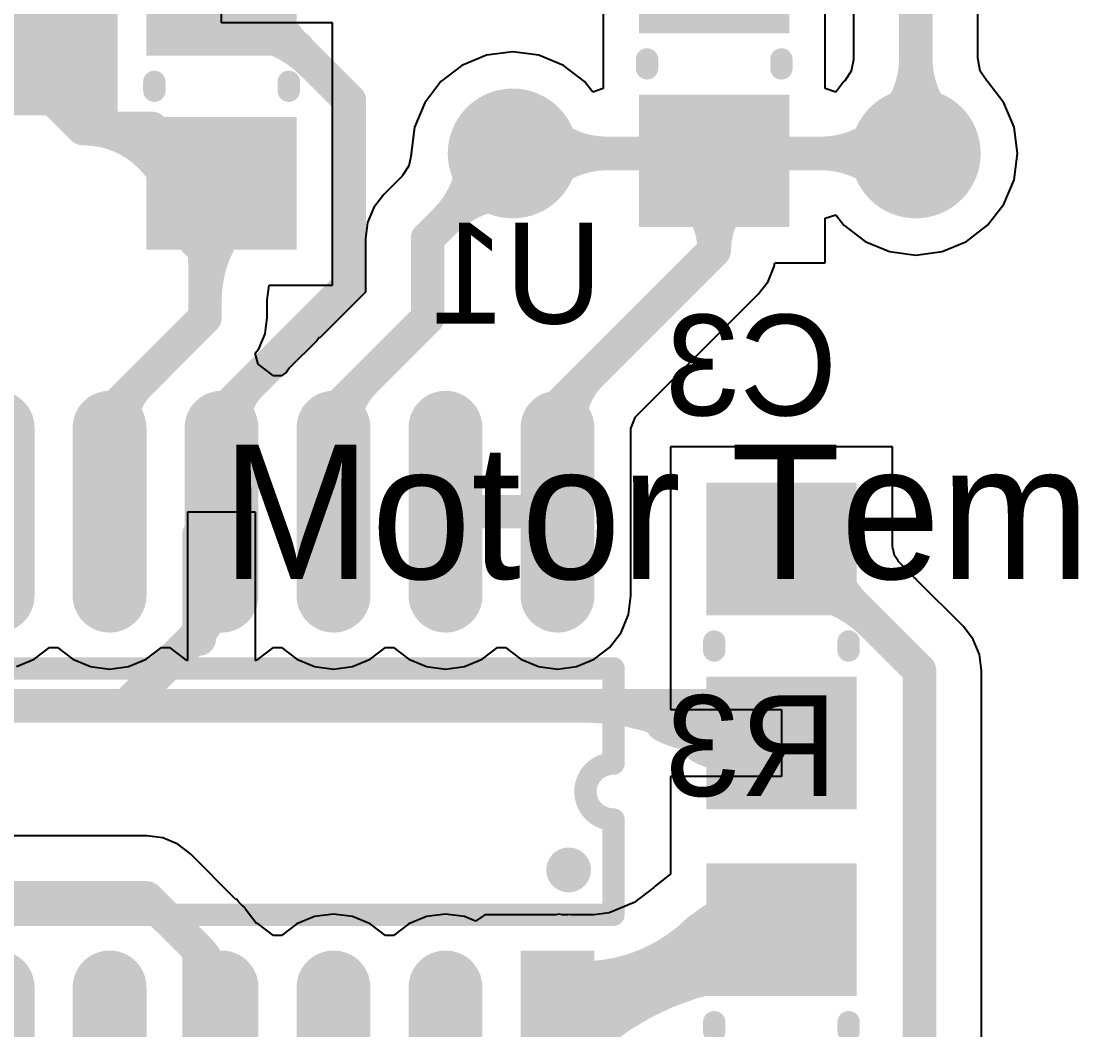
# Model space of a CAD drawing. Extents: x 41 to 201, y 4 to 127.
# Drawn here: x 147.59 to 159.55, y 41.11 to 52.56 of the extents above; entities that cross this region are included whole.
import ezdxf

# ---------------------------------------------------------------- set-up
doc = ezdxf.new("R2010")
doc.units = 0
doc.layers.get('0').update_dxf_attribs({"linetype": 'CONTINUOUS'})
for name, color, linetype in [('BOTTOMLAYER', 5, 'CONTINUOUS'), ('BOTTOMOVERLAY', 54, 'CONTINUOUS'), ('BOTTOMPASTE', 16, 'CONTINUOUS'), ('BOTTOMSOLDER', 6, 'CONTINUOUS'), ('MULTILAYER', 9, 'CONTINUOUS'), ('TOPLAYER', 1, 'CONTINUOUS'), ('TOPOVERLAY', 2, 'CONTINUOUS'), ('TOPSOLDER', 216, 'CONTINUOUS')]:
    doc.layers.add(name, color=color, linetype=linetype)

# ---------------------------------------------------------------- blocks, each defined once
blk = doc.blocks.new('0805C_B_33')
at = {"layer": 'BOTTOMLAYER'}
for points in [[(-0.45, -0.75), (-0.45, 0.75), (-1.75, -0.75), (-1.75, 0.75)], [(1.75, -0.75), (1.75, 0.75), (0.45, -0.75), (0.45, 0.75)]]:
    blk.add_solid(points, dxfattribs=at)
at = {"layer": 'BOTTOMOVERLAY', "const_width": 0.254}
for points in [[(0.051, 0.762), (-0.051, 0.762)], [(0.051, -0.762), (-0.051, -0.762)]]:
    blk.add_lwpolyline(points, dxfattribs=at)
at = {"layer": 'BOTTOMOVERLAY', "const_width": 0.127}
for points in [[(-0.114, 0.762, 1), (0.013, 0.762, 1)], [(-0.013, 0.762, 1), (0.114, 0.762, 1)], [(-0.114, -0.762, 1), (0.013, -0.762, 1)], [(-0.013, -0.762, 1), (0.114, -0.762, 1)]]:
    blk.add_lwpolyline(points, format="xyb", close=True, dxfattribs=at)
at = {"layer": 'BOTTOMPASTE'}
for points in [[(-0.45, -0.75), (-0.45, 0.75), (-1.75, -0.75), (-1.75, 0.75)], [(1.75, -0.75), (1.75, 0.75), (0.45, -0.75), (0.45, 0.75)]]:
    blk.add_solid(points, dxfattribs=at)
at = {"layer": 'BOTTOMSOLDER'}
for points in [[(-0.348, -0.852), (-0.348, 0.852), (-1.852, -0.852), (-1.852, 0.852)], [(1.852, -0.852), (1.852, 0.852), (0.348, -0.852), (0.348, 0.852)]]:
    blk.add_solid(points, dxfattribs=at)
blk = doc.blocks.new('0805R_B_51')
at = {"layer": 'BOTTOMLAYER'}
for points in [[(-0.45, -0.75), (-0.45, 0.75), (-1.75, -0.75), (-1.75, 0.75)], [(1.75, -0.75), (1.75, 0.75), (0.45, -0.75), (0.45, 0.75)]]:
    blk.add_solid(points, dxfattribs=at)
at = {"layer": 'BOTTOMOVERLAY', "const_width": 0.254}
for points in [[(-0.051, 0.762), (0.051, 0.762)], [(-0.051, -0.762), (0.051, -0.762)]]:
    blk.add_lwpolyline(points, dxfattribs=at)
at = {"layer": 'BOTTOMOVERLAY', "const_width": 0.127}
for points in [[(-0.114, 0.762, 1), (0.013, 0.762, 1)], [(-0.013, 0.762, 1), (0.114, 0.762, 1)], [(-0.114, -0.762, 1), (0.013, -0.762, 1)], [(-0.013, -0.762, 1), (0.114, -0.762, 1)]]:
    blk.add_lwpolyline(points, format="xyb", close=True, dxfattribs=at)
at = {"layer": 'BOTTOMPASTE'}
for points in [[(-0.45, -0.75), (-0.45, 0.75), (-1.75, -0.75), (-1.75, 0.75)], [(1.75, -0.75), (1.75, 0.75), (0.45, -0.75), (0.45, 0.75)]]:
    blk.add_solid(points, dxfattribs=at)
at = {"layer": 'BOTTOMSOLDER'}
for points in [[(-0.348, -0.852), (-0.348, 0.852), (-1.852, -0.852), (-1.852, 0.852)], [(1.852, -0.852), (1.852, 0.852), (0.348, -0.852), (0.348, 0.852)]]:
    blk.add_solid(points, dxfattribs=at)
blk = doc.blocks.new('0805R_B_58')
at = {"layer": 'BOTTOMLAYER'}
for points in [[(-0.45, -0.75), (-0.45, 0.75), (-1.75, -0.75), (-1.75, 0.75)], [(1.75, -0.75), (1.75, 0.75), (0.45, -0.75), (0.45, 0.75)]]:
    blk.add_solid(points, dxfattribs=at)
at = {"layer": 'BOTTOMOVERLAY', "const_width": 0.254}
for points in [[(-0.051, 0.762), (0.051, 0.762)], [(-0.051, -0.762), (0.051, -0.762)]]:
    blk.add_lwpolyline(points, dxfattribs=at)
at = {"layer": 'BOTTOMOVERLAY', "const_width": 0.127}
for points in [[(-0.114, 0.762, 1), (0.013, 0.762, 1)], [(-0.013, 0.762, 1), (0.114, 0.762, 1)], [(-0.114, -0.762, 1), (0.013, -0.762, 1)], [(-0.013, -0.762, 1), (0.114, -0.762, 1)]]:
    blk.add_lwpolyline(points, format="xyb", close=True, dxfattribs=at)
at = {"layer": 'BOTTOMPASTE'}
for points in [[(-0.45, -0.75), (-0.45, 0.75), (-1.75, -0.75), (-1.75, 0.75)], [(1.75, -0.75), (1.75, 0.75), (0.45, -0.75), (0.45, 0.75)]]:
    blk.add_solid(points, dxfattribs=at)
at = {"layer": 'BOTTOMSOLDER'}
for points in [[(-0.348, -0.852), (-0.348, 0.852), (-1.852, -0.852), (-1.852, 0.852)], [(1.852, -0.852), (1.852, 0.852), (0.348, -0.852), (0.348, 0.852)]]:
    blk.add_solid(points, dxfattribs=at)
blk = doc.blocks.new('0805R_B_59')
at = {"layer": 'BOTTOMLAYER'}
for points in [[(-0.45, -0.75), (-0.45, 0.75), (-1.75, -0.75), (-1.75, 0.75)], [(1.75, -0.75), (1.75, 0.75), (0.45, -0.75), (0.45, 0.75)]]:
    blk.add_solid(points, dxfattribs=at)
at = {"layer": 'BOTTOMOVERLAY', "const_width": 0.254}
for points in [[(0.051, 0.762), (-0.051, 0.762)], [(0.051, -0.762), (-0.051, -0.762)]]:
    blk.add_lwpolyline(points, dxfattribs=at)
at = {"layer": 'BOTTOMOVERLAY', "const_width": 0.127}
for points in [[(-0.114, 0.762, 1), (0.013, 0.762, 1)], [(-0.013, 0.762, 1), (0.114, 0.762, 1)], [(-0.114, -0.762, 1), (0.013, -0.762, 1)], [(-0.013, -0.762, 1), (0.114, -0.762, 1)]]:
    blk.add_lwpolyline(points, format="xyb", close=True, dxfattribs=at)
at = {"layer": 'BOTTOMPASTE'}
for points in [[(-0.45, -0.75), (-0.45, 0.75), (-1.75, -0.75), (-1.75, 0.75)], [(1.75, -0.75), (1.75, 0.75), (0.45, -0.75), (0.45, 0.75)]]:
    blk.add_solid(points, dxfattribs=at)
at = {"layer": 'BOTTOMSOLDER'}
for points in [[(-0.348, -0.852), (-0.348, 0.852), (-1.852, -0.852), (-1.852, 0.852)], [(1.852, -0.852), (1.852, 0.852), (0.348, -0.852), (0.348, 0.852)]]:
    blk.add_solid(points, dxfattribs=at)
blk = doc.blocks.new('0805R_B_60')
at = {"layer": 'BOTTOMLAYER'}
for points in [[(-0.45, -0.75), (-0.45, 0.75), (-1.75, -0.75), (-1.75, 0.75)], [(1.75, -0.75), (1.75, 0.75), (0.45, -0.75), (0.45, 0.75)]]:
    blk.add_solid(points, dxfattribs=at)
at = {"layer": 'BOTTOMOVERLAY', "const_width": 0.254}
for points in [[(0.051, 0.762), (-0.051, 0.762)], [(0.051, -0.762), (-0.051, -0.762)]]:
    blk.add_lwpolyline(points, dxfattribs=at)
at = {"layer": 'BOTTOMOVERLAY', "const_width": 0.127}
for points in [[(-0.114, 0.762, 1), (0.013, 0.762, 1)], [(-0.013, 0.762, 1), (0.114, 0.762, 1)], [(-0.114, -0.762, 1), (0.013, -0.762, 1)], [(-0.013, -0.762, 1), (0.114, -0.762, 1)]]:
    blk.add_lwpolyline(points, format="xyb", close=True, dxfattribs=at)
at = {"layer": 'BOTTOMPASTE'}
for points in [[(-0.45, -0.75), (-0.45, 0.75), (-1.75, -0.75), (-1.75, 0.75)], [(1.75, -0.75), (1.75, 0.75), (0.45, -0.75), (0.45, 0.75)]]:
    blk.add_solid(points, dxfattribs=at)
at = {"layer": 'BOTTOMSOLDER'}
for points in [[(-0.348, -0.852), (-0.348, 0.852), (-1.852, -0.852), (-1.852, 0.852)], [(1.852, -0.852), (1.852, 0.852), (0.348, -0.852), (0.348, 0.852)]]:
    blk.add_solid(points, dxfattribs=at)
blk = doc.blocks.new('SOIC14_150_50__B_65')
at = {"layer": 'BOTTOMLAYER', "const_width": 0.635}
for points in [[(-7.3025, 0), (-5.3975, 0)], [(-7.3025, -1.27), (-5.3975, -1.27)], [(-0.9525, -1.27), (0.9525, -1.27)], [(-7.3025, -2.54), (-5.3975, -2.54)], [(-0.9525, -2.54), (0.9525, -2.54)], [(-7.3025, -3.81), (-5.3975, -3.81)], [(-0.9525, -3.81), (0.9525, -3.81)], [(-7.3025, -5.08), (-5.3975, -5.08)], [(-0.9525, -5.08), (0.9525, -5.08)], [(-7.3025, -6.35), (-5.3975, -6.35)], [(-0.9525, -6.35), (0.9525, -6.35)], [(-5.3975, -7.62), (-7.3025, -7.62)], [(-0.9525, -7.62), (0.9525, -7.62)]]:
    blk.add_lwpolyline(points, dxfattribs=at)
at = {"layer": 'BOTTOMLAYER', "const_width": 0.3175}
for points in [[(-7.46125, 0, 1), (-7.14375, 0, 1)], [(-5.55625, 0, 1), (-5.23875, 0, 1)], [(-7.46125, -1.27, 1), (-7.14375, -1.27, 1)], [(-5.55625, -1.27, 1), (-5.23875, -1.27, 1)], [(-1.11125, -1.27, 1), (-0.79375, -1.27, 1)], [(0.79375, -1.27, 1), (1.11125, -1.27, 1)], [(-7.46125, -2.54, 1), (-7.14375, -2.54, 1)], [(-5.55625, -2.54, 1), (-5.23875, -2.54, 1)], [(-1.11125, -2.54, 1), (-0.79375, -2.54, 1)], [(0.79375, -2.54, 1), (1.11125, -2.54, 1)], [(-7.46125, -3.81, 1), (-7.14375, -3.81, 1)], [(-5.55625, -3.81, 1), (-5.23875, -3.81, 1)], [(-1.11125, -3.81, 1), (-0.79375, -3.81, 1)], [(0.79375, -3.81, 1), (1.11125, -3.81, 1)], [(-7.46125, -5.08, 1), (-7.14375, -5.08, 1)], [(-5.55625, -5.08, 1), (-5.23875, -5.08, 1)], [(-1.11125, -5.08, 1), (-0.79375, -5.08, 1)], [(0.79375, -5.08, 1), (1.11125, -5.08, 1)], [(-7.46125, -6.35, 1), (-7.14375, -6.35, 1)], [(-5.55625, -6.35, 1), (-5.23875, -6.35, 1)], [(-1.11125, -6.35, 1), (-0.79375, -6.35, 1)], [(0.79375, -6.35, 1), (1.11125, -6.35, 1)], [(-7.46125, -7.62, 1), (-7.14375, -7.62, 1)], [(-5.55625, -7.62, 1), (-5.23875, -7.62, 1)], [(-1.11125, -7.62, 1), (-0.79375, -7.62, 1)], [(0.79375, -7.62, 1), (1.11125, -7.62, 1)]]:
    blk.add_lwpolyline(points, format="xyb", close=True, dxfattribs=at)
at = {"layer": 'BOTTOMLAYER'}
blk.add_solid([(1.27, 0.3175), (-1.27, 0.3175), (1.27, -0.3175), (-1.27, -0.3175)], dxfattribs=at)
at = {"layer": 'BOTTOMOVERLAY', "const_width": 0.254}
for points in [[(-4.572, -8.255), (-4.572, 0.635)], [(-3.4925, 0.635), (-4.572, 0.635)], [(-1.778, 0.635), (-2.8575, 0.635)], [(-1.778, -8.255), (-1.778, 0.635)], [(-1.778, -8.255), (-4.572, -8.255)]]:
    blk.add_lwpolyline(points, dxfattribs=at)
at = {"layer": 'BOTTOMOVERLAY'}
for points, const_width in [([(-4.6355, 0.635, 1), (-4.5085, 0.635, 1)], 0.127), ([(-4.6355, 0.635, 1), (-4.5085, 0.635, 1)], 0.127), ([(-3.556, 0.635, 1), (-3.429, 0.635, 1)], 0.127), ([(-3.556, 0.635, 1), (-3.429, 0.635, 1)], 0.127), ([(-2.921, 0.635, 1), (-2.794, 0.635, 1)], 0.127), ([(-2.921, 0.635, 1), (-2.794, 0.635, 1)], 0.127), ([(-1.8415, 0.635, 1), (-1.7145, 0.635, 1)], 0.127), ([(-1.8415, 0.635, 1), (-1.7145, 0.635, 1)], 0.127), ([(-2.159, 0.127, 1), (-2.413, 0.127, 1)], 0.254), ([(-2.4765, 0.127, 1), (-2.3495, 0.127, 1)], 0.127), ([(-2.2225, 0.127, 1), (-2.0955, 0.127, 1)], 0.127), ([(-4.6355, -8.255, 1), (-4.5085, -8.255, 1)], 0.127), ([(-4.6355, -8.255, 1), (-4.5085, -8.255, 1)], 0.127), ([(-1.8415, -8.255, 1), (-1.7145, -8.255, 1)], 0.127), ([(-1.8415, -8.255, 1), (-1.7145, -8.255, 1)], 0.127)]:
    blk.add_lwpolyline(points, format="xyb", close=True, dxfattribs=dict(at, const_width=const_width))
at = {"layer": 'BOTTOMOVERLAY', "const_width": 0.254}
blk.add_lwpolyline([(-2.8575, 0.635, -1), (-3.4925, 0.635)], format="xyb", dxfattribs=at)
at = {"layer": 'BOTTOMPASTE', "const_width": 0.635}
for points in [[(-7.3025, 0), (-5.3975, 0)], [(-7.3025, -1.27), (-5.3975, -1.27)], [(-0.9525, -1.27), (0.9525, -1.27)], [(-7.3025, -2.54), (-5.3975, -2.54)], [(-0.9525, -2.54), (0.9525, -2.54)], [(-7.3025, -3.81), (-5.3975, -3.81)], [(-0.9525, -3.81), (0.9525, -3.81)], [(-7.3025, -5.08), (-5.3975, -5.08)], [(-0.9525, -5.08), (0.9525, -5.08)], [(-7.3025, -6.35), (-5.3975, -6.35)], [(-0.9525, -6.35), (0.9525, -6.35)], [(-5.3975, -7.62), (-7.3025, -7.62)], [(-0.9525, -7.62), (0.9525, -7.62)]]:
    blk.add_lwpolyline(points, dxfattribs=at)
at = {"layer": 'BOTTOMPASTE', "const_width": 0.3175}
for points in [[(-7.46125, 0, 1), (-7.14375, 0, 1)], [(-5.55625, 0, 1), (-5.23875, 0, 1)], [(-7.46125, -1.27, 1), (-7.14375, -1.27, 1)], [(-5.55625, -1.27, 1), (-5.23875, -1.27, 1)], [(-1.11125, -1.27, 1), (-0.79375, -1.27, 1)], [(0.79375, -1.27, 1), (1.11125, -1.27, 1)], [(-7.46125, -2.54, 1), (-7.14375, -2.54, 1)], [(-5.55625, -2.54, 1), (-5.23875, -2.54, 1)], [(-1.11125, -2.54, 1), (-0.79375, -2.54, 1)], [(0.79375, -2.54, 1), (1.11125, -2.54, 1)], [(-7.46125, -3.81, 1), (-7.14375, -3.81, 1)], [(-5.55625, -3.81, 1), (-5.23875, -3.81, 1)], [(-1.11125, -3.81, 1), (-0.79375, -3.81, 1)], [(0.79375, -3.81, 1), (1.11125, -3.81, 1)], [(-7.46125, -5.08, 1), (-7.14375, -5.08, 1)], [(-5.55625, -5.08, 1), (-5.23875, -5.08, 1)], [(-1.11125, -5.08, 1), (-0.79375, -5.08, 1)], [(0.79375, -5.08, 1), (1.11125, -5.08, 1)], [(-7.46125, -6.35, 1), (-7.14375, -6.35, 1)], [(-5.55625, -6.35, 1), (-5.23875, -6.35, 1)], [(-1.11125, -6.35, 1), (-0.79375, -6.35, 1)], [(0.79375, -6.35, 1), (1.11125, -6.35, 1)], [(-7.46125, -7.62, 1), (-7.14375, -7.62, 1)], [(-5.55625, -7.62, 1), (-5.23875, -7.62, 1)], [(-1.11125, -7.62, 1), (-0.79375, -7.62, 1)], [(0.79375, -7.62, 1), (1.11125, -7.62, 1)]]:
    blk.add_lwpolyline(points, format="xyb", close=True, dxfattribs=at)
at = {"layer": 'BOTTOMPASTE'}
blk.add_solid([(1.27, 0.3175), (-1.27, 0.3175), (1.27, -0.3175), (-1.27, -0.3175)], dxfattribs=at)
at = {"layer": 'BOTTOMSOLDER', "const_width": 0.8382}
for points in [[(-7.3025, 0), (-5.3975, 0)], [(-7.3025, -1.27), (-5.3975, -1.27)], [(-0.9525, -1.27), (0.9525, -1.27)], [(-7.3025, -2.54), (-5.3975, -2.54)], [(-0.9525, -2.54), (0.9525, -2.54)], [(-7.3025, -3.81), (-5.3975, -3.81)], [(-0.9525, -3.81), (0.9525, -3.81)], [(-7.3025, -5.08), (-5.3975, -5.08)], [(-0.9525, -5.08), (0.9525, -5.08)], [(-7.3025, -6.35), (-5.3975, -6.35)], [(-0.9525, -6.35), (0.9525, -6.35)], [(-5.3975, -7.62), (-7.3025, -7.62)], [(-0.9525, -7.62), (0.9525, -7.62)]]:
    blk.add_lwpolyline(points, dxfattribs=at)
at = {"layer": 'BOTTOMSOLDER', "const_width": 0.4191}
for points in [[(-7.51205, 0, 1), (-7.09295, 0, 1)], [(-5.60705, 0, 1), (-5.18795, 0, 1)], [(-7.51205, -1.27, 1), (-7.09295, -1.27, 1)], [(-5.60705, -1.27, 1), (-5.18795, -1.27, 1)], [(-1.16205, -1.27, 1), (-0.74295, -1.27, 1)], [(0.74295, -1.27, 1), (1.16205, -1.27, 1)], [(-7.51205, -2.54, 1), (-7.09295, -2.54, 1)], [(-5.60705, -2.54, 1), (-5.18795, -2.54, 1)], [(-1.16205, -2.54, 1), (-0.74295, -2.54, 1)], [(0.74295, -2.54, 1), (1.16205, -2.54, 1)], [(-7.51205, -3.81, 1), (-7.09295, -3.81, 1)], [(-5.60705, -3.81, 1), (-5.18795, -3.81, 1)], [(-1.16205, -3.81, 1), (-0.74295, -3.81, 1)], [(0.74295, -3.81, 1), (1.16205, -3.81, 1)], [(-7.51205, -5.08, 1), (-7.09295, -5.08, 1)], [(-5.60705, -5.08, 1), (-5.18795, -5.08, 1)], [(-1.16205, -5.08, 1), (-0.74295, -5.08, 1)], [(0.74295, -5.08, 1), (1.16205, -5.08, 1)], [(-7.51205, -6.35, 1), (-7.09295, -6.35, 1)], [(-5.60705, -6.35, 1), (-5.18795, -6.35, 1)], [(-1.16205, -6.35, 1), (-0.74295, -6.35, 1)], [(0.74295, -6.35, 1), (1.16205, -6.35, 1)], [(-7.51205, -7.62, 1), (-7.09295, -7.62, 1)], [(-5.60705, -7.62, 1), (-5.18795, -7.62, 1)], [(-1.16205, -7.62, 1), (-0.74295, -7.62, 1)], [(0.74295, -7.62, 1), (1.16205, -7.62, 1)]]:
    blk.add_lwpolyline(points, format="xyb", close=True, dxfattribs=at)
at = {"layer": 'BOTTOMSOLDER'}
blk.add_solid([(1.3716, 0.4191), (-1.3716, 0.4191), (1.3716, -0.4191), (-1.3716, -0.4191)], dxfattribs=at)

msp = doc.modelspace()

# ---------------------------------------------------------------- linework, layer by layer
at = {"layer": 'BOTTOMLAYER'}
for p, q in [((156.706, 52.012), (156.706, 54.328)), ((149.86, 52.535), (149.86, 53.297)), ((157.029, 53.34), (157.029, 52.127)), ((158.439, 52.127), (158.439, 53.048)), ((154.19, 52.753), (154.19, 52.012)), ((151.118, 52.535), (149.86, 52.535)), ((151.118, 51.758), (151.118, 52.535)), ((152.864, 52.168), (152.586, 52.052)), ((153.162, 52.207), (152.864, 52.168)), ((153.46, 52.168), (153.162, 52.207)), ((153.738, 52.052), (153.46, 52.168)), ((152.586, 52.052), (152.347, 51.869)), ((153.977, 51.869), (153.738, 52.052)), ((157.028, 52.117), (157.002, 51.986)), ((157.029, 52.127), (157.027, 52.127)), ((157.027, 52.127), (157.028, 52.117)), ((158.441, 52.127), (158.439, 52.127)), ((158.44, 52.117), (158.441, 52.127)), ((158.466, 51.986), (158.44, 52.117)), ((154.19, 52.012), (154.19, 51.789)), ((156.706, 51.789), (156.706, 52.012)), ((157.002, 51.986), (156.929, 51.877)), ((158.539, 51.877), (158.466, 51.986)), ((152.347, 51.869), (152.164, 51.63)), ((154.07, 51.749), (153.977, 51.869)), ((156.919, 51.869), (156.826, 51.749)), ((156.929, 51.877), (156.919, 51.869)), ((158.549, 51.869), (158.539, 51.877)), ((158.732, 51.63), (158.549, 51.869)), ((151.118, 49.558), (151.118, 51.758)), ((154.19, 51.789), (154.07, 51.749)), ((156.826, 51.749), (156.706, 51.789)), ((152.164, 51.63), (152.048, 51.352)), ((158.848, 51.352), (158.732, 51.63)), ((152.048, 51.352), (152.009, 51.054)), ((158.887, 51.054), (158.848, 51.352)), ((152.003, 51.001), (151.985, 50.913)), ((152.011, 51.041), (152.003, 51.001)), ((152.009, 51.054), (152.011, 51.041)), ((158.848, 50.756), (158.887, 51.054)), ((151.985, 50.913), (151.911, 50.802)), ((151.905, 50.793), (151.699, 50.588)), ((151.911, 50.802), (151.903, 50.795)), ((151.903, 50.795), (151.905, 50.793)), ((151.905, 50.793), (151.905, 50.793)), ((158.732, 50.478), (158.848, 50.756)), ((151.699, 50.588), (151.587, 50.442)), ((151.587, 50.442), (151.517, 50.272)), ((158.549, 50.239), (158.732, 50.478)), ((151.517, 50.272), (151.493, 50.09)), ((156.706, 50.319), (156.826, 50.359)), ((156.706, 49.812), (156.706, 50.319)), ((156.826, 50.359), (156.919, 50.239)), ((156.919, 50.239), (157.158, 50.056)), ((158.31, 50.056), (158.549, 50.239)), ((151.493, 50.09), (151.493, 49.481)), ((157.158, 50.056), (157.436, 49.94)), ((158.032, 49.94), (158.31, 50.056)), ((157.436, 49.94), (157.734, 49.901)), ((157.734, 49.901), (158.032, 49.94)), ((156.058, 49.602), (156.129, 49.772)), ((156.129, 49.772), (156.134, 49.812)), ((156.134, 49.812), (156.706, 49.812)), ((150.377, 49.395), (150.399, 49.558)), ((150.399, 49.558), (151.118, 49.558)), ((155.946, 49.456), (156.058, 49.602)), ((151.493, 49.481), (150.976, 48.964)), ((154.553, 48.062), (155.946, 49.456)), ((150.377, 49.192), (150.377, 49.395)), ((150.377, 49.395), (150.377, 49.395)), ((150.353, 49.009), (150.377, 49.192)), ((150.282, 48.839), (150.353, 49.009)), ((150.971, 48.969), (150.941, 48.93)), ((150.976, 48.964), (150.971, 48.969)), ((150.242, 48.787), (150.282, 48.839)), ((150.941, 48.93), (150.632, 48.62)), ((150.275, 48.664), (150.242, 48.787)), ((150.276, 48.664), (150.275, 48.664)), ((150.449, 48.531), (150.276, 48.664)), ((150.595, 48.573), (150.541, 48.531)), ((150.632, 48.62), (150.595, 48.573)), ((150.541, 48.531), (150.449, 48.531)), ((154.505, 47.943), (154.553, 48.057)), ((154.553, 48.057), (154.553, 48.062)), ((154.553, 48.057), (154.553, 48.057)), ((154.553, 48.057), (154.553, 48.057)), ((154.503, 47.94), (154.505, 47.943)), ((154.503, 46.037), (154.503, 47.94)), ((154.505, 47.943), (154.505, 47.943)), ((157.468, 47.724), (154.952, 47.724)), ((154.952, 47.724), (154.952, 45.408)), ((157.468, 46.612), (157.468, 47.724)), ((149.479, 45.302), (149.479, 46.99)), ((149.479, 46.99), (150.241, 46.99)), ((150.241, 46.99), (150.241, 45.302)), ((157.474, 46.566), (157.468, 46.612)), ((157.477, 46.566), (157.474, 46.566)), ((157.491, 46.493), (157.477, 46.566)), ((157.533, 46.432), (157.491, 46.493)), ((157.533, 46.428), (157.533, 46.432)), ((157.533, 46.432), (157.533, 46.432)), ((157.533, 46.432), (157.533, 46.432)), ((157.716, 46.245), (157.533, 46.428)), ((157.745, 46.22), (157.716, 46.245)), ((157.743, 46.218), (157.745, 46.22)), ((158.274, 45.686), (157.743, 46.218)), ((154.474, 45.822), (154.503, 46.037)), ((154.391, 45.621), (154.474, 45.822)), ((154.259, 45.449), (154.391, 45.621)), ((158.386, 45.54), (158.274, 45.686)), ((158.274, 45.686), (158.274, 45.686)), ((158.274, 45.686), (158.274, 45.686)), ((158.274, 45.686), (158.274, 45.686)), ((158.457, 45.37), (158.386, 45.54)), ((147.736, 45.316), (147.909, 45.449)), ((147.909, 45.449), (148.001, 45.449)), ((148.001, 45.449), (148.174, 45.316)), ((149.006, 45.316), (149.179, 45.449)), ((149.179, 45.449), (149.271, 45.449)), ((149.271, 45.449), (149.444, 45.316)), ((150.276, 45.316), (150.449, 45.449)), ((150.449, 45.449), (150.541, 45.449)), ((150.541, 45.449), (150.714, 45.316)), ((151.546, 45.316), (151.719, 45.449)), ((151.719, 45.449), (151.811, 45.449)), ((151.811, 45.449), (151.984, 45.316)), ((152.816, 45.316), (152.989, 45.449)), ((152.989, 45.449), (153.081, 45.449)), ((153.081, 45.449), (153.254, 45.316)), ((154.086, 45.316), (154.259, 45.449)), ((154.952, 45.408), (154.952, 44.747)), ((158.481, 45.188), (158.457, 45.37)), ((147.535, 45.233), (147.736, 45.316)), ((148.174, 45.316), (148.375, 45.233)), ((148.375, 45.233), (148.59, 45.205)), ((148.59, 45.205), (148.805, 45.233)), ((148.805, 45.233), (149.006, 45.316)), ((149.444, 45.316), (149.479, 45.302)), ((150.241, 45.302), (150.276, 45.316)), ((150.714, 45.316), (150.915, 45.233)), ((150.915, 45.233), (151.13, 45.205)), ((151.13, 45.205), (151.345, 45.233)), ((151.345, 45.233), (151.546, 45.316)), ((151.984, 45.316), (152.185, 45.233)), ((152.185, 45.233), (152.4, 45.205)), ((152.4, 45.205), (152.615, 45.233)), ((152.615, 45.233), (152.816, 45.316)), ((153.254, 45.316), (153.455, 45.233)), ((153.455, 45.233), (153.67, 45.205)), ((153.67, 45.205), (153.885, 45.233)), ((153.885, 45.233), (154.086, 45.316)), ((158.481, 40.128), (158.481, 45.188)), ((154.952, 44.747), (156.21, 44.747)), ((156.21, 44.747), (156.21, 43.985)), ((156.21, 43.985), (154.952, 43.985)), ((154.952, 43.985), (154.952, 43.208)), ((149.011, 43.313), (145.023, 43.313)), ((149.193, 43.289), (149.011, 43.313)), ((149.363, 43.219), (149.193, 43.289)), ((149.509, 43.107), (149.363, 43.219)), ((154.952, 43.208), (154.952, 42.879)), ((150.023, 42.592), (149.509, 43.107)), ((154.926, 42.858), (154.78, 42.746)), ((154.927, 42.859), (154.926, 42.858)), ((154.952, 42.879), (154.927, 42.859)), ((154.762, 42.728), (154.539, 42.557)), ((154.78, 42.746), (154.762, 42.728)), ((154.78, 42.746), (154.78, 42.746)), ((154.78, 42.746), (154.78, 42.746)), ((154.78, 42.746), (154.78, 42.746)), ((150.027, 42.596), (150.023, 42.592)), ((150.023, 42.592), (150.023, 42.592)), ((150.023, 42.592), (150.023, 42.592)), ((150.028, 42.597), (150.027, 42.596)), ((150.027, 42.596), (150.027, 42.596)), ((150.028, 42.596), (150.028, 42.597)), ((150.028, 42.597), (150.028, 42.597)), ((150.028, 42.597), (150.028, 42.597)), ((150.029, 42.594), (150.028, 42.596)), ((150.045, 42.574), (150.029, 42.594)), ((150.029, 42.594), (150.029, 42.594)), ((150.029, 42.594), (150.029, 42.594)), ((150.029, 42.594), (150.029, 42.594)), ((150.029, 42.594), (150.029, 42.594)), ((150.029, 42.594), (150.029, 42.594)), ((150.029, 42.594), (150.029, 42.594)), ((150.029, 42.594), (150.029, 42.594)), ((150.029, 42.594), (150.029, 42.594)), ((150.029, 42.594), (150.029, 42.594)), ((150.056, 42.559), (150.045, 42.574)), ((150.104, 42.512), (150.056, 42.559)), ((150.107, 42.514), (150.104, 42.512)), ((150.108, 42.513), (150.107, 42.514)), ((150.107, 42.514), (150.107, 42.514)), ((150.107, 42.514), (150.107, 42.514)), ((150.107, 42.514), (150.107, 42.514)), ((150.107, 42.514), (150.107, 42.514)), ((150.107, 42.514), (150.107, 42.514)), ((150.107, 42.514), (150.107, 42.514)), ((150.107, 42.514), (150.107, 42.514)), ((150.107, 42.514), (150.107, 42.514)), ((150.113, 42.506), (150.108, 42.513)), ((150.108, 42.513), (150.108, 42.513)), ((150.152, 42.456), (150.113, 42.506)), ((154.539, 42.557), (154.257, 42.44)), ((150.254, 42.323), (150.152, 42.456)), ((150.152, 42.456), (150.152, 42.456)), ((150.915, 42.397), (150.714, 42.314)), ((151.13, 42.425), (150.915, 42.397)), ((151.345, 42.397), (151.13, 42.425)), ((151.546, 42.314), (151.345, 42.397)), ((152.185, 42.397), (151.984, 42.314)), ((152.4, 42.425), (152.185, 42.397)), ((152.615, 42.397), (152.4, 42.425)), ((152.739, 42.346), (152.615, 42.397)), ((152.845, 42.416), (152.739, 42.346)), ((153.652, 42.418), (152.845, 42.418)), ((152.845, 42.418), (152.845, 42.416)), ((153.688, 42.423), (153.652, 42.418)), ((153.724, 42.418), (153.688, 42.423)), ((153.788, 42.418), (153.724, 42.418)), ((153.789, 42.422), (153.788, 42.418)), ((153.82, 42.418), (153.789, 42.422)), ((154.086, 42.418), (153.82, 42.418)), ((154.257, 42.44), (154.086, 42.418)), ((150.276, 42.314), (150.254, 42.323)), ((150.449, 42.181), (150.276, 42.314)), ((150.714, 42.314), (150.541, 42.181)), ((151.719, 42.181), (151.546, 42.314)), ((151.984, 42.314), (151.811, 42.181)), ((150.541, 42.181), (150.449, 42.181)), ((151.811, 42.181), (151.719, 42.181))]:
    msp.add_line(p, q, dxfattribs=at)
at = {"layer": 'BOTTOMLAYER', "const_width": 0.381}
for points in [[(157.734, 51.054), (157.734, 53.34)], [(150.048, 52.916), (151.309, 51.655)], [(147.828, 51.798), (147.828, 52.24)], [(147.828, 51.798), (148.289, 51.337)], [(151.309, 49.558), (151.309, 51.655)], [(148.289, 51.337), (149.069, 51.337)], [(149.069, 51.337), (149.211, 51.195)], [(149.211, 50.415), (149.211, 51.195)], [(152.198, 50.09), (153.162, 51.054)], [(155.448, 49.954), (155.448, 50.97)], [(149.211, 50.415), (149.672, 49.954)], [(152.198, 49.19), (152.198, 50.09)], [(149.672, 49.192), (149.672, 49.954)], [(153.67, 48.176), (155.448, 49.954)], [(149.86, 48.109), (151.309, 49.558)], [(148.59, 48.109), (149.672, 49.192)], [(151.13, 48.122), (152.198, 49.19)], [(153.67, 46.99), (153.67, 48.176)], [(148.59, 46.99), (148.59, 48.109)], [(149.86, 46.99), (149.86, 48.109)], [(151.13, 46.99), (151.13, 48.122)], [(149.606, 46.736), (149.86, 46.99)], [(152.4, 46.99), (153.67, 46.99)], [(149.606, 45.617), (149.606, 46.736)], [(156.21, 46.566), (156.398, 46.566)], [(156.398, 46.566), (157.776, 45.188)], [(148.777, 44.788), (149.606, 45.617)], [(157.776, 39.836), (157.776, 45.188)], [(143.764, 44.788), (148.777, 44.788)], [(148.777, 44.788), (155.788, 44.788)], [(155.788, 44.788), (156.21, 44.366)], [(143.785, 42.608), (149.011, 42.608)], [(149.011, 42.608), (149.606, 42.013)], [(153.67, 40.64), (155.278, 42.248)], [(155.278, 42.248), (156.21, 42.248)], [(149.606, 40.894), (149.606, 42.013)]]:
    msp.add_lwpolyline(points, dxfattribs=at)
for points in [[(150.723, 52.252, -0.266921), (150.036, 52.937)], [(150.682, 52.282, -0.198912), (150.419, 52.916)], [(150.682, 52.282, -0.198912), (150.419, 52.916)], [(149.96, 52.457, -0.198912), (150.894, 52.069)], [(149.96, 52.457, -0.198912), (150.894, 52.069)], [(157.734, 52.127, -0.198912), (157.42, 51.368)], [(158.048, 51.368, -0.198912), (157.734, 52.127)], [(148.289, 51.337, -0.397094), (148.271, 51.935)], [(148.289, 51.337, -0.397094), (148.271, 51.935)], [(148.289, 51.337, -0.32785), (149.322, 50.579)], [(148.289, 51.337, -0.32785), (149.322, 50.579)], [(148.808, 51.337, -0.32785), (149.685, 50.693)], [(148.808, 51.337, -0.32785), (149.685, 50.693)], [(149.661, 51.165, -0.256268), (149.069, 51.337)], [(149.069, 51.337, -0.211093), (149.301, 50.737)], [(149.661, 51.165, -0.256268), (149.069, 51.337)], [(149.069, 51.337, -0.211093), (149.301, 50.737)], [(152.718, 51.054, -0.198912), (152.403, 50.295)], [(152.718, 51.054, -0.198912), (152.403, 50.295)], [(152.403, 50.295, -0.198912), (153.162, 50.609)], [(152.403, 50.295, -0.198912), (153.162, 50.609)], [(155.145, 50.625, -0.215628), (155.448, 49.954)], [(155.145, 50.625, -0.215628), (155.448, 49.954)], [(155.448, 49.954, -0.215628), (155.751, 50.625)], [(155.448, 49.954, -0.215628), (155.751, 50.625)], [(149.435, 50.391, -0.198912), (149.672, 49.819)], [(149.435, 50.391, -0.198912), (149.672, 49.819)], [(149.475, 50.355, -0.229522), (149.672, 49.949)], [(149.475, 50.355, -0.229522), (149.672, 49.949)], [(149.672, 49.395, -0.198912), (150.085, 50.391)], [(149.672, 49.395, -0.198912), (150.085, 50.391)], [(149.672, 49.949, -0.320208), (149.909, 50.281)], [(149.672, 49.949, -0.320208), (149.909, 50.281)], [(153.797, 47.943, -0.198912), (154.052, 48.558)], [(148.717, 47.943, -0.198912), (148.925, 48.444)], [(148.717, 47.943, -0.198912), (148.925, 48.444)], [(149.987, 47.943, -0.198912), (150.195, 48.444)], [(149.987, 47.943, -0.198912), (150.195, 48.444)], [(151.257, 47.943, -0.198912), (151.474, 48.466)], [(151.257, 47.943, -0.198912), (151.474, 48.466)], [(157.032, 45.932, -0.198912), (156.769, 46.566)], [(149.733, 46.037, -0.198912), (149.525, 45.536)], [(149.733, 46.037, -0.198912), (149.525, 45.536)], [(149.735, 46.017, -0.241699), (149.606, 45.617)], [(149.735, 46.017, -0.241699), (149.606, 45.617)], [(156.31, 46.107, -0.198912), (157.244, 45.719)], [(149.606, 45.546, -0.342182), (149.892, 45.915)], [(149.606, 45.546, -0.342182), (149.892, 45.915)], [(153.982, 44.788, -0.198912), (155.785, 44.041)], [(153.982, 44.788, -0.198912), (155.785, 44.041)], [(155.787, 44.692, -0.338219), (154.864, 44.573)], [(154.902, 44.788, -0.198912), (156.054, 44.31)], [(154.902, 44.788, -0.198912), (156.054, 44.31)], [(155.838, 44.737, -0.297391), (155.362, 44.711)], [(155.362, 44.711, -0.222276), (155.657, 44.287)], [(156.055, 44.422, -0.338219), (155.296, 44.324)], [(155.206, 42.176, -0.198912), (156.11, 42.551)], [(155.721, 42.493, -0.257798), (155.278, 42.248)], [(155.721, 42.493, -0.257798), (155.278, 42.248)], [(155.278, 42.248, -0.236146), (153.688, 41.718)], [(154.556, 41.526, -0.198912), (156.11, 42.17)], [(155.278, 42.248, -0.257798), (155.721, 42.003)], [(155.278, 42.248, -0.257798), (155.721, 42.003)], [(149.525, 42.094, -0.198912), (149.733, 41.593)], [(149.525, 42.094, -0.198912), (149.733, 41.593)], [(149.873, 41.719, -0.385432), (149.606, 42.013)], [(149.873, 41.719, -0.385432), (149.606, 42.013)], [(149.606, 42.013, -0.241699), (149.735, 41.613)], [(154.739, 41.709, -0.236146), (153.634, 41.341)], [(153.905, 40.875, -0.198912), (156.11, 41.789)], [(154.201, 41.171, -0.236146), (153.58, 40.964)]]:
    msp.add_lwpolyline(points, format="xyb", dxfattribs=at)
at = {"layer": 'BOTTOMLAYER'}
for points, const_width in [([(149.865, 52.457, 1), (150.055, 52.457, 1)], 0.191), ([(149.865, 52.457, 1), (150.055, 52.457, 1)], 0.191), ([(147.733, 52.24, 1), (147.923, 52.24, 1)], 0.191), ([(150.587, 52.282, 1), (150.778, 52.282, 1)], 0.191), ([(150.587, 52.282, 1), (150.778, 52.282, 1)], 0.191), ([(150.628, 52.252, 1), (150.818, 52.252, 1)], 0.191), ([(157.639, 52.127, 1), (157.829, 52.127, 1)], 0.191), ([(157.639, 52.127, 1), (157.829, 52.127, 1)], 0.191), ([(150.799, 52.069, 1), (150.99, 52.069, 1)], 0.191), ([(150.799, 52.069, 1), (150.99, 52.069, 1)], 0.191), ([(148.176, 51.935, 1), (148.367, 51.935, 1)], 0.191), ([(148.176, 51.935, 1), (148.367, 51.935, 1)], 0.191), ([(147.733, 51.798, 1), (147.923, 51.798, 1)], 0.191), ([(147.733, 51.798, 1), (147.923, 51.798, 1)], 0.191), ([(151.213, 51.655, 1), (151.404, 51.655, 1)], 0.191), ([(151.213, 51.655, 1), (151.404, 51.655, 1)], 0.191), ([(152.845, 51.054, 1), (153.48, 51.054, 1)], 0.635), ([(157.417, 51.054, 1), (158.052, 51.054, 1)], 0.635), ([(148.194, 51.337, 1), (148.384, 51.337, 1)], 0.191), ([(148.194, 51.337, 1), (148.384, 51.337, 1)], 0.191), ([(148.194, 51.337, 1), (148.384, 51.337, 1)], 0.191), ([(148.194, 51.337, 1), (148.384, 51.337, 1)], 0.191), ([(148.194, 51.337, 1), (148.384, 51.337, 1)], 0.191), ([(148.194, 51.337, 1), (148.384, 51.337, 1)], 0.191), ([(148.712, 51.337, 1), (148.903, 51.337, 1)], 0.191), ([(148.712, 51.337, 1), (148.903, 51.337, 1)], 0.191), ([(148.974, 51.337, 1), (149.164, 51.337, 1)], 0.191), ([(148.974, 51.337, 1), (149.164, 51.337, 1)], 0.191), ([(148.974, 51.337, 1), (149.164, 51.337, 1)], 0.191), ([(148.974, 51.337, 1), (149.164, 51.337, 1)], 0.191), ([(148.974, 51.337, 1), (149.164, 51.337, 1)], 0.191), ([(148.974, 51.337, 1), (149.164, 51.337, 1)], 0.191), ([(157.324, 51.368, 1), (157.515, 51.368, 1)], 0.191), ([(157.953, 51.368, 1), (158.144, 51.368, 1)], 0.191), ([(149.116, 51.195, 1), (149.306, 51.195, 1)], 0.191), ([(149.116, 51.195, 1), (149.306, 51.195, 1)], 0.191), ([(149.565, 51.165, 1), (149.756, 51.165, 1)], 0.191), ([(149.565, 51.165, 1), (149.756, 51.165, 1)], 0.191), ([(152.622, 51.054, 1), (152.813, 51.054, 1)], 0.191), ([(152.622, 51.054, 1), (152.813, 51.054, 1)], 0.191), ([(153.067, 51.054, 1), (153.257, 51.054, 1)], 0.191), ([(157.639, 51.054, 1), (157.829, 51.054, 1)], 0.191), ([(155.353, 50.97, 1), (155.543, 50.97, 1)], 0.191), ([(149.206, 50.737, 1), (149.396, 50.737, 1)], 0.191), ([(149.206, 50.737, 1), (149.396, 50.737, 1)], 0.191), ([(149.59, 50.693, 1), (149.78, 50.693, 1)], 0.191), ([(149.59, 50.693, 1), (149.78, 50.693, 1)], 0.191), ([(149.226, 50.579, 1), (149.417, 50.579, 1)], 0.191), ([(149.226, 50.579, 1), (149.417, 50.579, 1)], 0.191), ([(153.067, 50.609, 1), (153.257, 50.609, 1)], 0.191), ([(153.067, 50.609, 1), (153.257, 50.609, 1)], 0.191), ([(155.049, 50.625, 1), (155.24, 50.625, 1)], 0.191), ([(155.049, 50.625, 1), (155.24, 50.625, 1)], 0.191), ([(155.656, 50.625, 1), (155.847, 50.625, 1)], 0.191), ([(155.656, 50.625, 1), (155.847, 50.625, 1)], 0.191), ([(149.116, 50.415, 1), (149.306, 50.415, 1)], 0.191), ([(149.116, 50.415, 1), (149.306, 50.415, 1)], 0.191), ([(149.34, 50.391, 1), (149.53, 50.391, 1)], 0.191), ([(149.34, 50.391, 1), (149.53, 50.391, 1)], 0.191), ([(149.38, 50.355, 1), (149.571, 50.355, 1)], 0.191), ([(149.38, 50.355, 1), (149.571, 50.355, 1)], 0.191), ([(149.99, 50.391, 1), (150.18, 50.391, 1)], 0.191), ([(149.99, 50.391, 1), (150.18, 50.391, 1)], 0.191), ([(149.814, 50.281, 1), (150.005, 50.281, 1)], 0.191), ([(149.814, 50.281, 1), (150.005, 50.281, 1)], 0.191), ([(152.308, 50.295, 1), (152.498, 50.295, 1)], 0.191), ([(152.308, 50.295, 1), (152.498, 50.295, 1)], 0.191), ([(152.308, 50.295, 1), (152.498, 50.295, 1)], 0.191), ([(152.308, 50.295, 1), (152.498, 50.295, 1)], 0.191), ([(152.102, 50.09, 1), (152.293, 50.09, 1)], 0.191), ([(152.102, 50.09, 1), (152.293, 50.09, 1)], 0.191), ([(149.577, 49.954, 1), (149.767, 49.954, 1)], 0.191), ([(149.577, 49.954, 1), (149.767, 49.954, 1)], 0.191), ([(149.577, 49.949, 1), (149.767, 49.949, 1)], 0.191), ([(149.577, 49.949, 1), (149.767, 49.949, 1)], 0.191), ([(149.577, 49.949, 1), (149.767, 49.949, 1)], 0.191), ([(149.577, 49.949, 1), (149.767, 49.949, 1)], 0.191), ([(155.353, 49.954, 1), (155.543, 49.954, 1)], 0.191), ([(155.353, 49.954, 1), (155.543, 49.954, 1)], 0.191), ([(155.353, 49.954, 1), (155.543, 49.954, 1)], 0.191), ([(155.353, 49.954, 1), (155.543, 49.954, 1)], 0.191), ([(155.353, 49.954, 1), (155.543, 49.954, 1)], 0.191), ([(155.353, 49.954, 1), (155.543, 49.954, 1)], 0.191), ([(149.577, 49.819, 1), (149.767, 49.819, 1)], 0.191), ([(149.577, 49.819, 1), (149.767, 49.819, 1)], 0.191), ([(151.213, 49.558, 1), (151.404, 49.558, 1)], 0.191), ([(151.213, 49.558, 1), (151.404, 49.558, 1)], 0.191), ([(149.577, 49.395, 1), (149.767, 49.395, 1)], 0.191), ([(149.577, 49.395, 1), (149.767, 49.395, 1)], 0.191), ([(149.577, 49.192, 1), (149.767, 49.192, 1)], 0.191), ([(149.577, 49.192, 1), (149.767, 49.192, 1)], 0.191), ([(152.102, 49.19, 1), (152.293, 49.19, 1)], 0.191), ([(152.102, 49.19, 1), (152.293, 49.19, 1)], 0.191), ([(153.957, 48.558, 1), (154.147, 48.558, 1)], 0.191), ([(148.83, 48.444, 1), (149.02, 48.444, 1)], 0.191), ([(148.83, 48.444, 1), (149.02, 48.444, 1)], 0.191), ([(150.1, 48.444, 1), (150.29, 48.444, 1)], 0.191), ([(150.1, 48.444, 1), (150.29, 48.444, 1)], 0.191), ([(151.379, 48.466, 1), (151.569, 48.466, 1)], 0.191), ([(151.379, 48.466, 1), (151.569, 48.466, 1)], 0.191), ([(153.575, 48.176, 1), (153.765, 48.176, 1)], 0.191), ([(153.575, 48.176, 1), (153.765, 48.176, 1)], 0.191), ([(148.495, 48.109, 1), (148.685, 48.109, 1)], 0.191), ([(148.495, 48.109, 1), (148.685, 48.109, 1)], 0.191), ([(149.765, 48.109, 1), (149.955, 48.109, 1)], 0.191), ([(149.765, 48.109, 1), (149.955, 48.109, 1)], 0.191), ([(151.035, 48.122, 1), (151.225, 48.122, 1)], 0.191), ([(151.035, 48.122, 1), (151.225, 48.122, 1)], 0.191), ([(148.622, 47.943, 1), (148.812, 47.943, 1)], 0.191), ([(148.622, 47.943, 1), (148.812, 47.943, 1)], 0.191), ([(149.892, 47.943, 1), (150.082, 47.943, 1)], 0.191), ([(149.892, 47.943, 1), (150.082, 47.943, 1)], 0.191), ([(151.162, 47.943, 1), (151.352, 47.943, 1)], 0.191), ([(151.162, 47.943, 1), (151.352, 47.943, 1)], 0.191), ([(153.702, 47.943, 1), (153.892, 47.943, 1)], 0.191), ([(148.495, 46.99, 1), (148.685, 46.99, 1)], 0.191), ([(149.765, 46.99, 1), (149.955, 46.99, 1)], 0.191), ([(149.765, 46.99, 1), (149.955, 46.99, 1)], 0.191), ([(151.035, 46.99, 1), (151.225, 46.99, 1)], 0.191), ([(152.305, 46.99, 1), (152.495, 46.99, 1)], 0.191), ([(153.575, 46.99, 1), (153.765, 46.99, 1)], 0.191), ([(153.575, 46.99, 1), (153.765, 46.99, 1)], 0.191), ([(149.511, 46.736, 1), (149.701, 46.736, 1)], 0.191), ([(149.511, 46.736, 1), (149.701, 46.736, 1)], 0.191), ([(156.115, 46.566, 1), (156.305, 46.566, 1)], 0.191), ([(156.303, 46.566, 1), (156.493, 46.566, 1)], 0.191), ([(156.303, 46.566, 1), (156.493, 46.566, 1)], 0.191), ([(156.674, 46.566, 1), (156.865, 46.566, 1)], 0.191), ([(149.638, 46.037, 1), (149.828, 46.037, 1)], 0.191), ([(149.638, 46.037, 1), (149.828, 46.037, 1)], 0.191), ([(149.639, 46.017, 1), (149.83, 46.017, 1)], 0.191), ([(149.639, 46.017, 1), (149.83, 46.017, 1)], 0.191), ([(156.215, 46.107, 1), (156.405, 46.107, 1)], 0.191), ([(149.796, 45.915, 1), (149.987, 45.915, 1)], 0.191), ([(149.796, 45.915, 1), (149.987, 45.915, 1)], 0.191), ([(156.937, 45.932, 1), (157.128, 45.932, 1)], 0.191), ([(157.149, 45.719, 1), (157.34, 45.719, 1)], 0.191), ([(149.43, 45.536, 1), (149.62, 45.536, 1)], 0.191), ([(149.43, 45.536, 1), (149.62, 45.536, 1)], 0.191), ([(149.511, 45.617, 1), (149.701, 45.617, 1)], 0.191), ([(149.511, 45.617, 1), (149.701, 45.617, 1)], 0.191), ([(149.511, 45.617, 1), (149.701, 45.617, 1)], 0.191), ([(149.511, 45.617, 1), (149.701, 45.617, 1)], 0.191), ([(149.511, 45.546, 1), (149.701, 45.546, 1)], 0.191), ([(149.511, 45.546, 1), (149.701, 45.546, 1)], 0.191), ([(157.681, 45.188, 1), (157.871, 45.188, 1)], 0.191), ([(157.681, 45.188, 1), (157.871, 45.188, 1)], 0.191), ([(148.682, 44.788, 1), (148.873, 44.788, 1)], 0.191), ([(148.682, 44.788, 1), (148.873, 44.788, 1)], 0.191), ([(148.682, 44.788, 1), (148.873, 44.788, 1)], 0.191), ([(153.887, 44.788, 1), (154.077, 44.788, 1)], 0.191), ([(153.887, 44.788, 1), (154.077, 44.788, 1)], 0.191), ([(154.806, 44.788, 1), (154.997, 44.788, 1)], 0.191), ([(154.806, 44.788, 1), (154.997, 44.788, 1)], 0.191), ([(155.266, 44.711, 1), (155.457, 44.711, 1)], 0.191), ([(155.266, 44.711, 1), (155.457, 44.711, 1)], 0.191), ([(155.691, 44.692, 1), (155.882, 44.692, 1)], 0.191), ([(155.693, 44.788, 1), (155.883, 44.788, 1)], 0.191), ([(155.693, 44.788, 1), (155.883, 44.788, 1)], 0.191), ([(155.743, 44.737, 1), (155.934, 44.737, 1)], 0.191), ([(154.769, 44.573, 1), (154.959, 44.573, 1)], 0.191), ([(155.201, 44.324, 1), (155.391, 44.324, 1)], 0.191), ([(155.959, 44.422, 1), (156.15, 44.422, 1)], 0.191), ([(156.115, 44.366, 1), (156.305, 44.366, 1)], 0.191), ([(155.562, 44.287, 1), (155.753, 44.287, 1)], 0.191), ([(155.959, 44.31, 1), (156.15, 44.31, 1)], 0.191), ([(155.959, 44.31, 1), (156.15, 44.31, 1)], 0.191), ([(155.69, 44.041, 1), (155.88, 44.041, 1)], 0.191), ([(155.69, 44.041, 1), (155.88, 44.041, 1)], 0.191), ([(148.916, 42.608, 1), (149.106, 42.608, 1)], 0.191), ([(148.916, 42.608, 1), (149.106, 42.608, 1)], 0.191), ([(156.015, 42.551, 1), (156.205, 42.551, 1)], 0.191), ([(155.626, 42.493, 1), (155.816, 42.493, 1)], 0.191), ([(155.626, 42.493, 1), (155.816, 42.493, 1)], 0.191), ([(155.111, 42.176, 1), (155.301, 42.176, 1)], 0.191), ([(155.183, 42.248, 1), (155.373, 42.248, 1)], 0.191), ([(155.183, 42.248, 1), (155.373, 42.248, 1)], 0.191), ([(155.183, 42.248, 1), (155.373, 42.248, 1)], 0.191), ([(155.183, 42.248, 1), (155.373, 42.248, 1)], 0.191), ([(155.183, 42.248, 1), (155.373, 42.248, 1)], 0.191), ([(155.183, 42.248, 1), (155.373, 42.248, 1)], 0.191), ([(155.183, 42.248, 1), (155.373, 42.248, 1)], 0.191), ([(156.015, 42.17, 1), (156.205, 42.17, 1)], 0.191), ([(156.115, 42.248, 1), (156.305, 42.248, 1)], 0.191), ([(149.43, 42.094, 1), (149.62, 42.094, 1)], 0.191), ([(149.43, 42.094, 1), (149.62, 42.094, 1)], 0.191), ([(149.511, 42.013, 1), (149.701, 42.013, 1)], 0.191), ([(149.511, 42.013, 1), (149.701, 42.013, 1)], 0.191), ([(149.511, 42.013, 1), (149.701, 42.013, 1)], 0.191), ([(149.511, 42.013, 1), (149.701, 42.013, 1)], 0.191), ([(149.511, 42.013, 1), (149.701, 42.013, 1)], 0.191), ([(155.626, 42.003, 1), (155.816, 42.003, 1)], 0.191), ([(155.626, 42.003, 1), (155.816, 42.003, 1)], 0.191), ([(149.777, 41.719, 1), (149.968, 41.719, 1)], 0.191), ([(149.777, 41.719, 1), (149.968, 41.719, 1)], 0.191), ([(153.593, 41.718, 1), (153.783, 41.718, 1)], 0.191), ([(154.644, 41.709, 1), (154.835, 41.709, 1)], 0.191), ([(156.015, 41.789, 1), (156.205, 41.789, 1)], 0.191), ([(149.638, 41.593, 1), (149.828, 41.593, 1)], 0.191), ([(149.638, 41.593, 1), (149.828, 41.593, 1)], 0.191), ([(149.639, 41.613, 1), (149.83, 41.613, 1)], 0.191), ([(154.46, 41.526, 1), (154.651, 41.526, 1)], 0.191), ([(153.539, 41.341, 1), (153.729, 41.341, 1)], 0.191), ([(154.105, 41.171, 1), (154.296, 41.171, 1)], 0.191), ([(153.485, 40.964, 1), (153.675, 40.964, 1)], 0.191)]:
    msp.add_lwpolyline(points, format="xyb", close=True, dxfattribs=dict(at, const_width=const_width))
at = {"layer": 'BOTTOMSOLDER', "const_width": 0.737}
for points in [[(152.794, 51.054, 1), (153.53, 51.054, 1)], [(157.366, 51.054, 1), (158.102, 51.054, 1)]]:
    msp.add_lwpolyline(points, format="xyb", close=True, dxfattribs=at)
at = {"layer": 'MULTILAYER', "const_width": 0.635}
for points in [[(152.845, 51.054, 1), (153.48, 51.054, 1)], [(157.417, 51.054, 1), (158.052, 51.054, 1)]]:
    msp.add_lwpolyline(points, format="xyb", close=True, dxfattribs=at)
at = {"layer": 'TOPLAYER'}
for points, const_width in [([(152.845, 51.054, 1), (153.48, 51.054, 1)], 0.635), ([(157.417, 51.054, 1), (158.052, 51.054, 1)], 0.635), ([(153.381, 51.368, 1), (153.572, 51.368, 1)], 0.191), ([(153.381, 51.368, 1), (153.572, 51.368, 1)], 0.191), ([(157.324, 51.368, 1), (157.515, 51.368, 1)], 0.191), ([(157.324, 51.368, 1), (157.515, 51.368, 1)], 0.191), ([(153.067, 51.054, 1), (153.257, 51.054, 1)], 0.191), ([(154.14, 51.054, 1), (154.33, 51.054, 1)], 0.191), ([(154.14, 51.054, 1), (154.33, 51.054, 1)], 0.191), ([(154.14, 51.054, 1), (154.33, 51.054, 1)], 0.191), ([(154.14, 51.054, 1), (154.33, 51.054, 1)], 0.191), ([(156.566, 51.054, 1), (156.756, 51.054, 1)], 0.191), ([(156.566, 51.054, 1), (156.756, 51.054, 1)], 0.191), ([(156.566, 51.054, 1), (156.756, 51.054, 1)], 0.191), ([(156.566, 51.054, 1), (156.756, 51.054, 1)], 0.191), ([(157.639, 51.054, 1), (157.829, 51.054, 1)], 0.191), ([(153.381, 50.74, 1), (153.572, 50.74, 1)], 0.191), ([(153.381, 50.74, 1), (153.572, 50.74, 1)], 0.191), ([(157.324, 50.74, 1), (157.515, 50.74, 1)], 0.191), ([(157.324, 50.74, 1), (157.515, 50.74, 1)], 0.191)]:
    msp.add_lwpolyline(points, format="xyb", close=True, dxfattribs=dict(at, const_width=const_width))
at = {"layer": 'TOPLAYER', "const_width": 0.381}
for points in [[(154.235, 51.054, -0.198912), (153.476, 51.368)], [(154.235, 51.054, -0.198912), (153.476, 51.368)], [(157.42, 51.368, -0.198912), (156.661, 51.054)], [(157.42, 51.368, -0.198912), (156.661, 51.054)], [(153.476, 50.74, -0.198912), (154.235, 51.054)], [(153.476, 50.74, -0.198912), (154.235, 51.054)], [(156.661, 51.054, -0.198912), (157.42, 50.74)], [(156.661, 51.054, -0.198912), (157.42, 50.74)]]:
    msp.add_lwpolyline(points, format="xyb", dxfattribs=at)
msp.add_lwpolyline([(153.162, 51.054), (157.734, 51.054)], dxfattribs=at)
at = {"layer": 'TOPSOLDER', "const_width": 0.737}
for points in [[(152.794, 51.054, 1), (153.53, 51.054, 1)], [(157.366, 51.054, 1), (158.102, 51.054, 1)]]:
    msp.add_lwpolyline(points, format="xyb", close=True, dxfattribs=at)

# ---------------------------------------------------------------- block references
for name, p, rotation in [('0805R_B_58', (147.828, 53.34), 90), ('0805R_B_60', (155.448, 52.07), 270), ('0805R_B_59', (149.86, 51.816), 270), ('SOIC14_150_50__B_65', (153.67, 40.64), 270), ('0805C_B_33', (156.21, 45.466), 270), ('0805R_B_51', (156.21, 41.148), 90)]:
    msp.add_blockref(name, p, dxfattribs=dict(rotation=rotation))

# ---------------------------------------------------------------- texts
at = {"layer": 'BOTTOMOVERLAY', "text_generation_flag": 2}
for s, p in [('U1', (154.178, 49.124)), ('C3', (156.845, 48.082)), ('R3', (156.845, 43.764))]:
    msp.add_text(s, height=1.143, dxfattribs=at).set_placement(p)
at = {"layer": 'TOPOVERLAY'}
msp.add_text('Motor Temp', height=1.524, rotation=360, dxfattribs=at).set_placement((149.86, 46.228))

doc.saveas('drawing.dxf')
